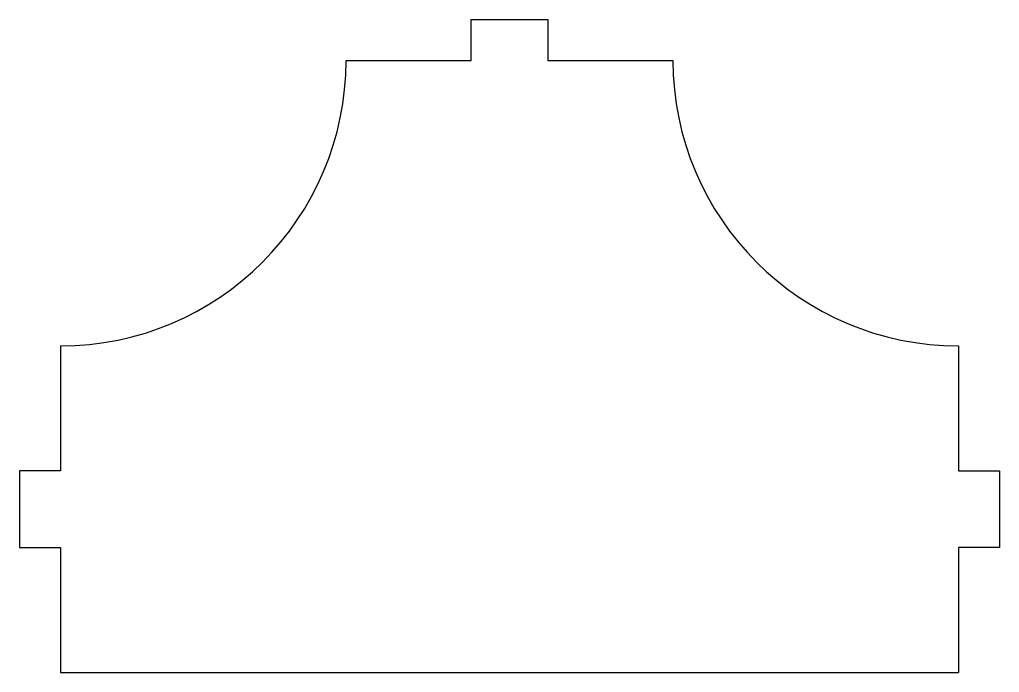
# Model space of a CAD drawing. Extents: x -48 to 48, y -16 to 48.
import ezdxf

# ---------------------------------------------------------------- set-up
doc = ezdxf.new("R2010")
doc.units = 0
doc.layers.get('0').update_dxf_attribs({"linetype": 'continuous'})

# ---------------------------------------------------------------- blocks, each defined once
blk = doc.blocks.new('PAD002')
at = {"color": 0}
for p, q in [((-3.75, 43.97), (-3.75, 47.97)), ((-3.75, 47.97), (0, 47.97)), ((0, 47.97), (3.75, 47.97)), ((3.75, 47.97), (3.75, 43.97)), ((-16, 43.97), (-3.75, 43.97)), ((3.75, 43.97), (16, 43.97)), ((-43.97, 16), (-43.97, 3.75)), ((43.97, 16), (43.97, 3.75)), ((-47.97, 3.75), (-47.97, 0)), ((-43.97, 3.75), (-47.97, 3.75)), ((43.97, 3.75), (47.97, 3.75)), ((47.97, 3.75), (47.97, 0)), ((-47.97, 0), (-47.97, -3.75)), ((47.97, 0), (47.97, -3.75)), ((-47.97, -3.75), (-43.97, -3.75)), ((-43.97, -3.75), (-43.97, -16)), ((47.97, -3.75), (43.97, -3.75)), ((43.97, -3.75), (43.97, -16)), ((-43.97, -16), (0, -16)), ((0, -16), (43.97, -16))]:
    blk.add_line(p, q, dxfattribs=at)
for centre, start, end in [((-43.97, 43.97), -90, 0), ((43.97, 43.97), -180, -90)]:
    blk.add_arc(centre, 27.97, start, end, dxfattribs=at)

msp = doc.modelspace()

# ---------------------------------------------------------------- block references
at = {"color": 0}
msp.add_blockref('PAD002', (0, 0), dxfattribs=at)

doc.saveas('drawing.dxf')
